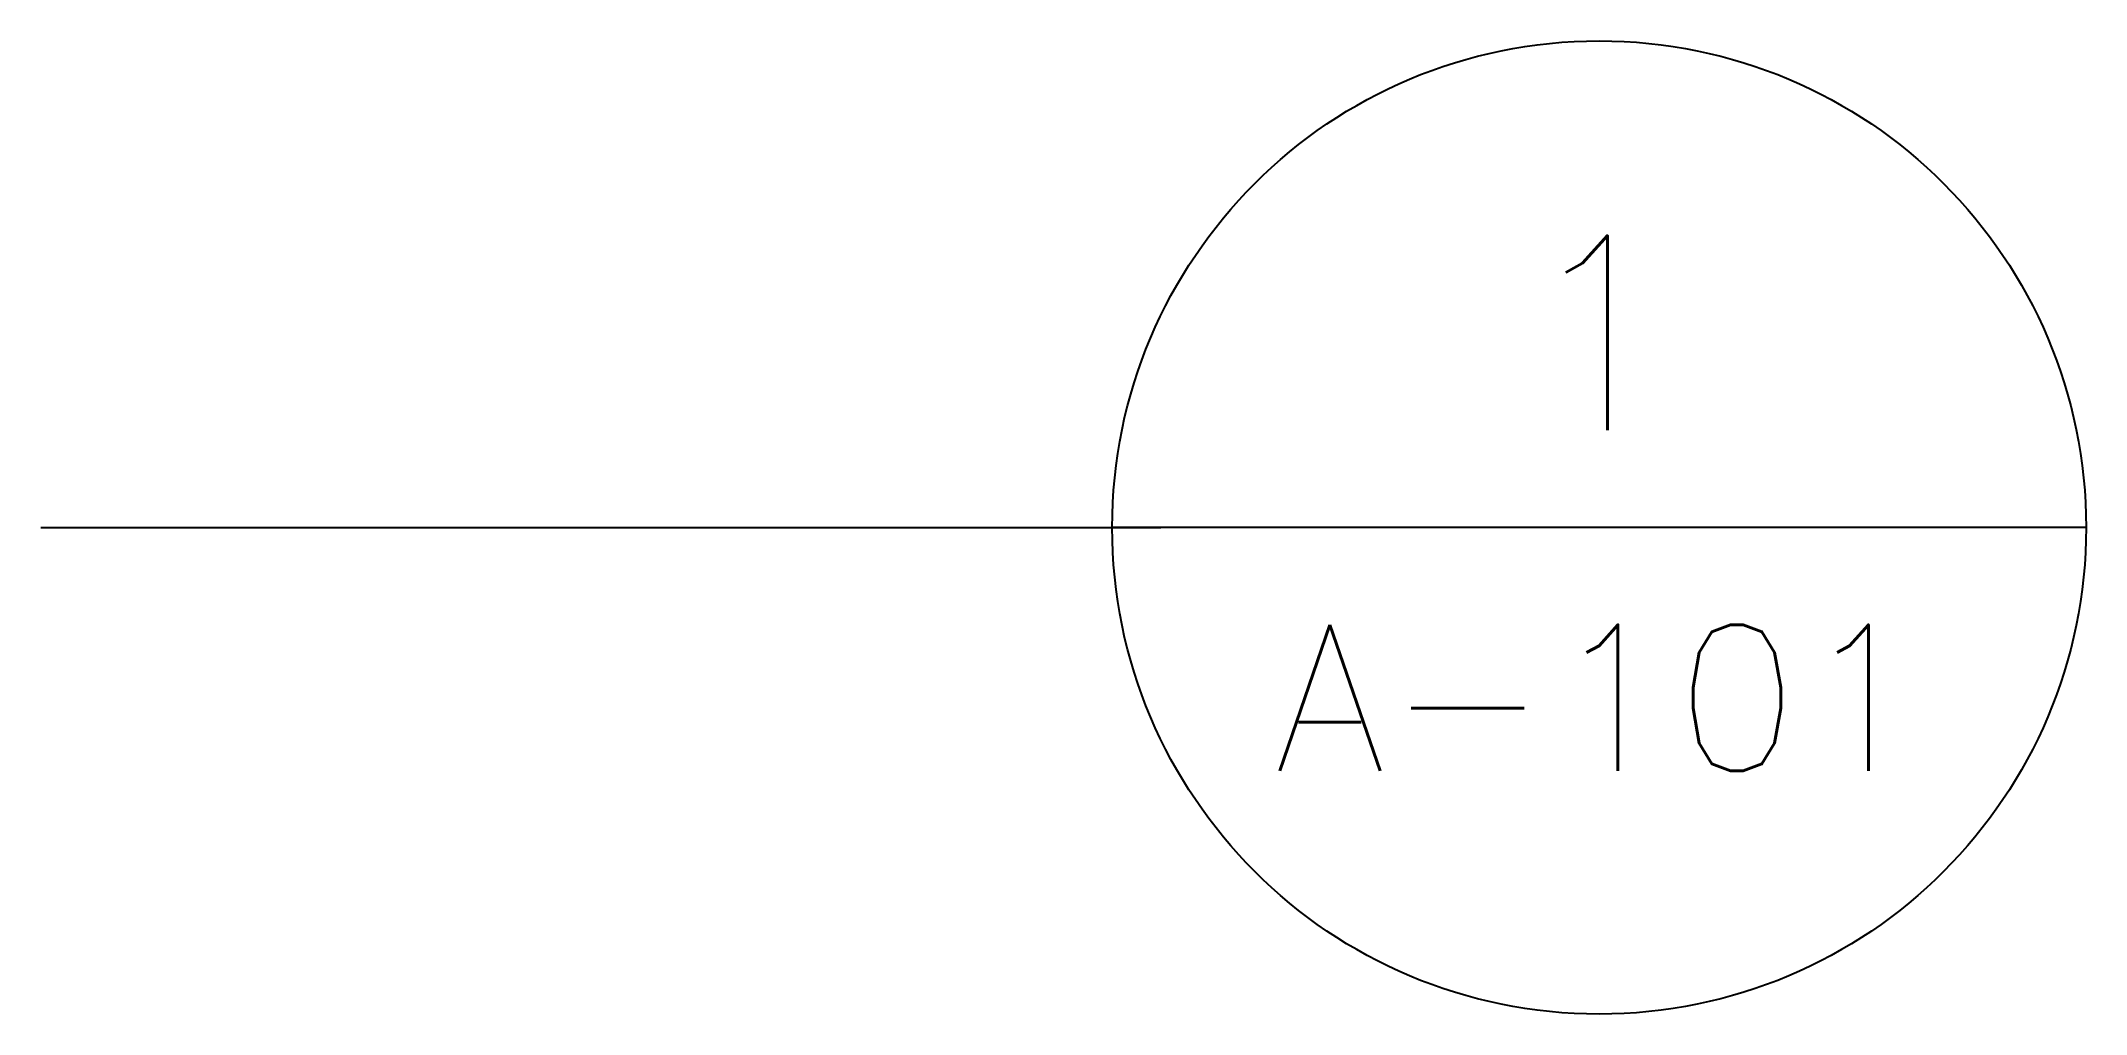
# Model space of a CAD drawing. Header units: millimetres. Extents: x -8 to 2.5, y -2.5 to 2.5.
import ezdxf
from ezdxf.enums import TextEntityAlignment as Align

# ---------------------------------------------------------------- set-up
doc = ezdxf.new("R2010")
doc.units = ezdxf.units.MM
doc.header["$MEASUREMENT"] = 0
doc.styles.add('ROMANS', font='romans.shx')

# ---------------------------------------------------------------- blocks, each defined once
blk = doc.blocks.new('Anno_Detail_A2')
blk.add_line((2.5, 0), (-2.5, 0))
blk.add_circle((0, 0), 2.5)
at = {"style": 'ROMANS'}
blk.add_attdef('NUMBER', text='', height=1, dxfattribs=at).set_placement((0, 0.5), align=Align.CENTER)
blk.add_attdef('SHEET', text='', height=0.75, dxfattribs=at).set_placement((0, -0.5), align=Align.TOP_CENTER)

msp = doc.modelspace()

# ---------------------------------------------------------------- linework, layer by layer
msp.add_lwpolyline([(-8, 0), (-2.25, 0)])

# ---------------------------------------------------------------- block references
msp.add_blockref('Anno_Detail_A2', (0, 0)).add_auto_attribs({'NUMBER': '1', 'SHEET': 'A-101'})

doc.saveas('drawing.dxf')
